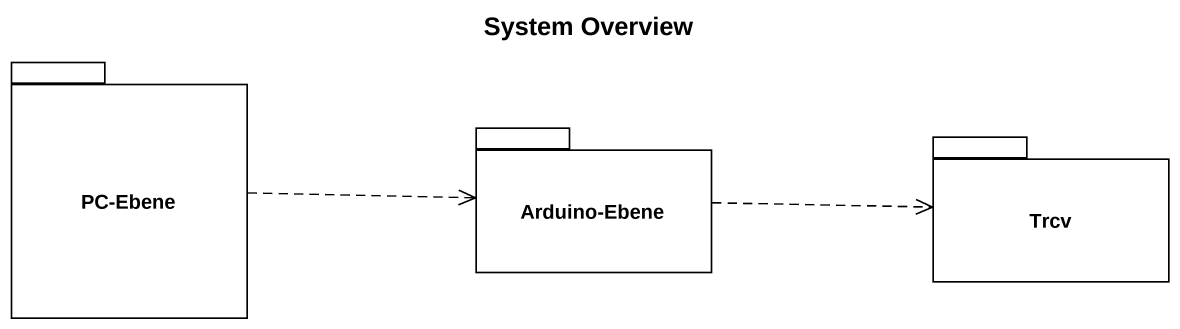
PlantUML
@startuml
title System Overview
package "PC-Ebene" as PC_Ebene {
}
package "Arduino-Ebene" as Arduino_Ebene {
}
package Trcv {
}
PC_Ebene .right.> Arduino_Ebene
Arduino_Ebene .right.> Trcv
@enduml
